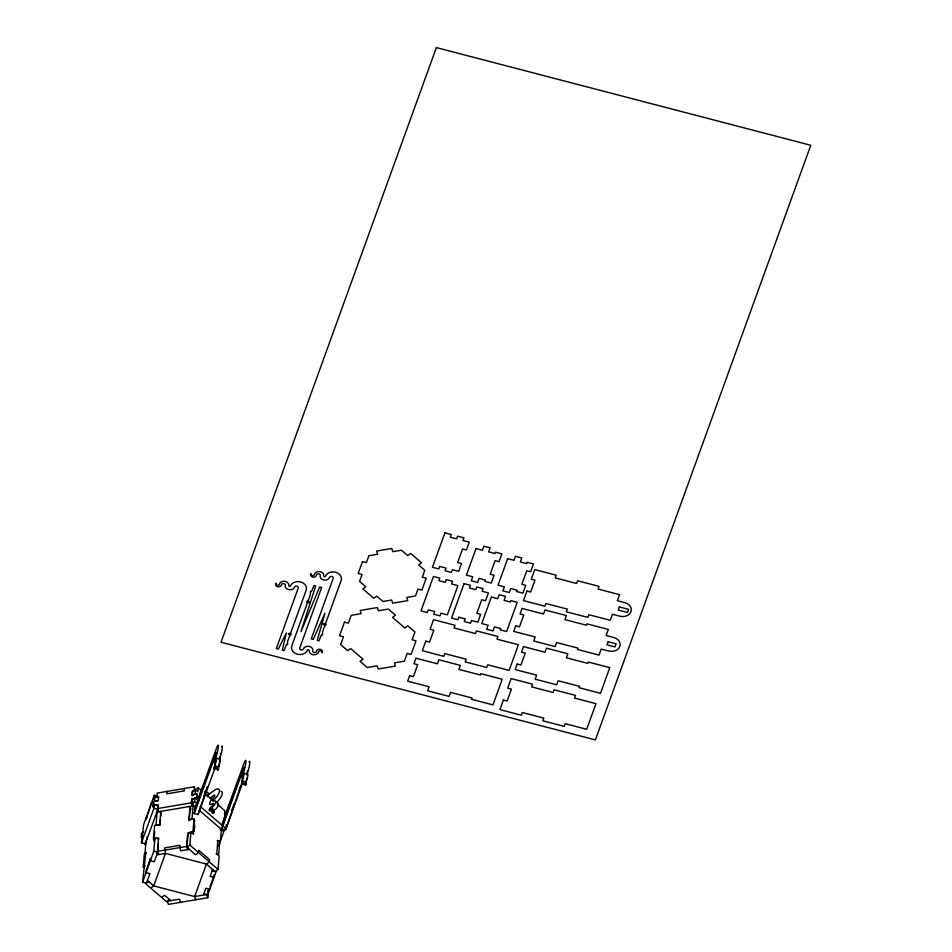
<?xml version="1.0" encoding="UTF-8"?>
<svg xmlns="http://www.w3.org/2000/svg" width="952" height="952" viewBox="0 0 952 952"><rect width="100%" height="100%" fill="white"/><g stroke="black" fill="none" stroke-linecap="round" stroke-linejoin="round"><path stroke-width="1.43" d="M153.605 803.143L153.272 807.082L154.236 804.404L158.139 805.416L157.806 809.355L145.347 843.781L141.443 842.77L143.681 824.48L154.26 795.253L158.163 796.277M146.513 816.649L146.31 819.077L151.427 803.083M145.347 843.781L145.561 841.151M158.817 838.843L154.926 837.819L153.808 851.159L157.699 852.183L154.236 861.738L150.345 860.715L150.535 858.395L146.227 870.295L146.025 872.627L149.928 873.638L146.465 883.194L142.574 882.171L145.787 852.813L144.811 855.491L145.93 842.151M146.905 839.474L147.155 836.51M153.427 807.617L153.105 801.548L158.222 800.68L158.556 796.741L156.854 797.026L157.187 793.087L194.339 786.792L195.327 789.981L198.242 787.804L201.3 790.434L194.529 809.854L204.097 784.4L194.327 812.33L194.22 813.567L198.123 814.579L214.676 768.859M154.26 795.253L153.926 799.204L154.902 796.515L158.805 797.538M141.443 842.77L153.915 808.343L154.236 804.404M154.902 796.515L154.569 800.453L157.175 801.132M154.117 841.044L153.462 838.914L154.581 825.574L159.698 824.706L160.817 811.366M154.7 831.62L153.95 840.509L154.926 837.819M194.339 786.792L194.018 790.731L192.304 791.017L191.983 794.956L197.088 794.087L196.766 798.038L191.65 798.895L192.625 802.096L192.292 806.035L158.544 811.747L157.568 808.557L157.901 804.618L152.784 805.487M156.925 852.54L156.735 854.86L165.47 853.385L206.417 864.071L215.104 871.568L218.032 869.39L219.15 856.05L216.711 853.944L217.829 840.604L220.269 842.71L221.388 829.37M158.437 854.575L157.461 851.385L158.579 838.046L153.462 838.914M157.83 850.695L158.448 843.293M159.948 825.503L160.436 819.577M160.686 816.614L161.066 812.163L157.163 811.152L156.045 824.48L158.639 825.158M167.135 791.398L166.933 793.825L184.188 790.898L184.39 788.47M187.889 846.661L187.639 849.624L186.663 846.435L187.782 833.095L192.899 832.226L194.018 818.887L188.901 819.755L190.019 806.415L190.995 809.605M195.695 898.866L195.624 899.771L194.636 896.582L206.417 864.071L209.345 861.893L209.535 859.561L198.706 850.231L198.516 852.552L195.588 854.729L186.901 847.232L188.02 833.892L190.947 831.715L193.387 833.821L194.505 820.481L192.066 818.387L193.185 805.047L190.269 807.213L189.15 820.553M192.292 806.035L191.316 802.845L191.65 798.895M196.183 807.629L191.709 803.762L192.042 799.823L194.958 797.657L197.254 799.632L197.588 795.682L195.148 793.587L195.469 789.636L197.909 791.743L198.242 787.804M192.958 806.356L193.196 803.393M186.901 847.232L189.829 845.055L190.947 831.715M191.709 803.762L194.625 801.596L194.958 797.657M194.244 830.977L194.744 825.051M198.123 814.579L198.23 813.341M207.488 796.776L207.691 794.468M203.859 893.761L207.762 894.785L208.143 890.334M180.487 902.341L179.5 899.152L167.35 901.211L168.337 904.4L207.774 897.712L208.393 890.31M242.189 784.043L225.624 829.775L221.733 828.752L238.381 780.735L222.042 825.039L224.434 817.006L244.033 763.361A8.211 1.035 -75.4 0 1 245.89 762.005A8.211 1.035 -75.4 0 1 243.212 773.167L243.129 774.166A4.772 0.607 -75.4 0 1 243.938 774.464A4.772 0.607 -75.4 0 1 242.225 780.985L241.725 783.46L242.177 782.782L246.08 783.805L245.283 785.507L245.89 781.711M223.934 821.243L224.16 818.613M224.493 814.674L224.827 810.735L217.699 804.583M225.624 829.775L240.82 785.888M199.539 810.521L223.018 830.775L225.933 828.597L226.267 824.658M289.587 636.079L291.145 634.425L290.884 632.402L306.175 590.18A8.211 6.581 4.8 0 0 300.558 581.874A8.211 6.581 4.8 0 0 290.408 586.075L289.372 586.503L288.801 585.647A4.772 3.82 4.8 0 0 284.612 581.291A4.772 3.82 4.8 0 0 279.341 584.492A1.618 1.297 4.8 0 1 276.187 584.111L275.985 583.207L275.533 584.028A3.011 2.416 4.8 0 0 278.174 586.789A3.011 2.416 4.8 0 0 281.518 584.766A1.892 1.523 4.8 0 1 283.613 583.493A1.892 1.523 4.8 0 1 285.279 585.218A4.462 3.57 4.8 0 0 288.646 589.585A4.772 3.82 4.8 0 0 294.537 587.146A1.916 1.535 4.8 0 1 296.905 586.17A1.916 1.535 4.8 0 1 298.226 588.11L276.33 648.55L278.317 649.074L286.29 633.068L282.292 650.109L283.982 650.549L286.528 644.433L287.504 644.694L287.647 641.339L289.587 635.972M308.377 600.188L310.328 594.726L310.471 591.37L311.447 591.632L313.993 585.516L315.683 585.956L300.927 631.723L319.658 586.991L321.645 587.515L299.761 647.955A1.916 1.535 4.8 0 0 301.07 649.895A1.916 1.535 4.8 0 0 303.438 648.907A4.772 3.82 4.8 0 1 309.329 646.467A4.462 3.57 4.8 0 1 312.696 650.835A1.892 1.523 4.8 0 0 314.362 652.572A1.892 1.523 4.8 0 0 316.457 651.299A3.011 2.416 4.8 0 1 319.801 649.276A3.011 2.416 4.8 0 1 322.454 652.025L322.002 652.846L321.8 651.953A1.618 1.297 4.8 0 0 318.646 651.561A4.772 3.82 4.8 0 1 313.363 654.774A4.772 3.82 4.8 0 1 309.174 650.406L308.603 649.562L307.567 649.99A8.211 6.581 4.8 0 1 297.417 654.191A8.211 6.581 4.8 0 1 291.8 645.872L307.091 603.663L306.83 601.64L308.388 600.081M324.549 626.404L326.108 624.75L325.846 622.727L341.137 580.506A8.211 6.581 4.8 0 0 335.52 572.2A8.211 6.581 4.8 0 0 325.37 576.4L324.334 576.829L323.763 575.984A4.772 3.82 4.8 0 0 319.575 571.616A4.772 3.82 4.8 0 0 314.303 574.829A1.618 1.297 4.8 0 1 311.149 574.437L310.947 573.544L310.495 574.365A3.011 2.416 4.8 0 0 313.148 577.114A3.011 2.416 4.8 0 0 316.48 575.091A1.892 1.523 4.8 0 1 318.575 573.818A1.892 1.523 4.8 0 1 320.241 575.543A4.462 3.57 4.8 0 0 323.609 579.911A4.772 3.82 4.8 0 0 329.511 577.471A1.916 1.535 4.8 0 1 331.879 576.495A1.916 1.535 4.8 0 1 333.188 578.435L311.292 638.875L313.279 639.399L324.941 613.243L317.254 640.434L318.944 640.874L321.49 634.758L322.466 635.02L322.609 631.664L324.549 626.297M220.4 754.163L220.364 753.437M219.436 763.04L219.412 762.1M246.949 778.236L246.116 781.021M219.424 759.589L219.603 758.994A8.211 1.035 -75.4 0 0 222.102 749.307A8.211 1.035 -75.4 0 0 221.507 746.713M219.234 763.968L217.77 770.311L218.567 768.609L214.664 767.586L214.271 768.276L214.712 765.801A4.772 0.607 -75.4 0 0 216.425 759.268A4.772 0.607 -75.4 0 0 215.616 758.982L215.699 757.971A8.211 1.035 -75.4 0 0 218.389 746.808A8.211 1.035 -75.4 0 0 216.532 748.177L201.241 790.386M247.603 770.727L247.33 771.62A4.772 0.607 -75.4 0 0 246.984 772.655M219.412 760.243L219.519 759.993A4.772 0.607 -75.4 0 1 220.328 760.291A4.772 0.607 -75.4 0 1 218.615 766.812L218.115 769.287L218.567 768.609M247.032 775.19A4.772 0.607 -75.4 0 1 247.841 775.475A4.772 0.607 -75.4 0 1 246.128 782.008L245.628 784.472L246.08 783.805M194.22 813.567L216.52 752.425L215.925 755.412A4.772 0.607 -75.4 0 0 214.367 761.886L214.509 762.957L215.628 761.124L213.867 769.299L214.664 767.586M221.733 828.752L244.033 767.621L243.426 770.596A4.772 0.607 -75.4 0 0 241.879 777.082L242.022 778.153L243.093 776.225L241.38 784.496L242.177 782.782M247.056 774.369L247.115 774.19A8.211 1.035 -75.4 0 0 249.614 764.504A8.211 1.035 -75.4 0 0 249.019 761.909M198.718 811.949L207.5 786.816M142.574 882.171L153.808 851.159M218.424 846.387L223.994 831.025L220.09 830.013M203.383 895.106L205.87 888.228L209.773 889.251M212.665 869.462L210.178 876.328L214.081 877.351L214.271 875.019L209.964 886.919M207.762 894.785L216.08 871.818L212.177 870.794M231.562 810.83L234.109 803.904M239.214 790.065L240.749 785.912M203.966 796.134L207.488 786.757M207.012 795.729L213.962 790.553A8.211 3.308 -49.2 0 1 219.46 791.064A8.211 3.308 -49.2 0 1 213.141 800.358L213.058 801.358A4.772 1.916 -49.2 0 1 215.604 802.548A4.772 1.916 -49.2 0 1 211.451 807.82A1.618 0.654 -49.2 0 0 210.285 809.45A1.618 0.654 -49.2 0 0 210.916 809.973L212.796 811.592M215.652 803.083L215.961 802.786A8.211 3.308 -49.2 0 0 221.673 795.705A8.211 3.308 -49.2 0 0 220.84 791.314M210.13 798.05L213.557 795.503A1.916 0.773 -49.2 0 1 214.831 795.622A1.916 0.773 -49.2 0 1 213.355 797.788A4.772 1.916 -49.2 0 0 209.69 803.191A4.462 1.797 -49.2 0 0 212.463 803.762A1.892 0.762 -49.2 0 1 213.474 804.238A1.892 0.762 -49.2 0 1 211.82 806.332A3.011 1.214 -49.2 0 0 209.202 809.664A3.011 1.214 -49.2 0 0 210.809 810.414L211.63 809.724L214.438 812.163L213.629 812.841A3.011 1.214 -49.2 0 1 211.963 812.58M195.469 789.636L192.554 791.814L192.221 795.753L195.148 793.587M143.502 832L141.55 833.452L141.229 837.391L143.169 835.939M144.549 844.483L146.501 843.044M146.263 852.457L144.323 853.896L143.205 867.236L145.144 865.796M190.114 819.827L192.066 818.387M148.655 881.564L145.739 883.742L166.624 901.758L169.551 899.581M150.773 888.073L153.689 885.907L165.47 853.385L164.684 847.863L179.821 845.305L180.606 850.814L189.341 849.339M161.59 897.415L164.517 895.237L170.765 900.628M210.916 809.973L211.63 809.724M213.736 812.401L214.438 812.163M157.568 808.557L191.316 802.845M157.461 851.385L186.663 846.435M215.699 757.971L219.603 758.994M243.212 773.167L247.115 774.19M214.712 765.801L218.615 766.812M214.414 768.062L218.317 769.085M214.355 768.538L218.246 769.549M242.225 780.985L246.128 782.008M241.927 783.258L245.818 784.269M241.856 783.734L245.759 784.745M153.915 808.343L157.806 809.355M217.175 840.438L219.781 841.116L218.662 854.456L216.056 853.777M205.37 793.944L212.939 800.477M211.451 807.82L214.271 810.247A1.618 0.654 -49.2 0 0 213.189 811.616M210.809 810.414L213.629 812.841M194.625 801.596L196.862 803.524M200.218 806.415L225.933 828.597M189.829 845.055L218.032 869.39M147.441 880.517L153.689 885.907L194.636 896.582L206.786 894.523L207.774 897.712M197.088 794.087L197.742 796.217M196.766 798.038L197.409 800.156M194.018 818.887L194.672 821.017M192.899 832.226L193.553 834.357M153.105 801.548L153.76 803.667M219.472 757.459A4.772 0.607 -75.4 0 1 219.817 756.423M217.437 803.202A4.772 1.916 -49.2 0 1 218.091 805.88A4.772 1.916 -49.2 0 1 214.271 810.247M212.724 806.713A4.462 1.797 -49.2 0 1 212.51 806.261M204.763 791.636A8.901 3.951 53.4 0 1 209.25 793.837M200.301 793.456L200.765 791.957L200.301 793.456M227.814 808.653L228.278 807.153L227.814 808.653M288.408 633.711C289.467 636.483 290.979 631.878 288.408 633.711M307.901 601.914C308.972 604.687 310.483 600.081 307.901 601.914M323.371 624.036C324.43 626.809 325.941 622.203 323.371 624.036M436.385 47.6L221.007 642.231L595.405 739.906L810.771 145.275L436.385 47.6M362.474 561.585L358.166 573.485L362.069 574.496L359.582 581.375L365.83 586.765L362.902 588.943L373.731 598.272L376.647 596.107L382.906 601.497L391.641 600.01L392.617 603.199L407.753 600.641L406.778 597.451L415.512 595.964L417.999 589.098L421.903 590.109L426.21 578.209L422.319 577.198L424.806 570.319L418.559 564.929L421.474 562.751L410.657 553.421L407.73 555.587L401.482 550.197L392.748 551.684L391.76 548.495L376.623 551.053L377.611 554.242L368.864 555.73L366.377 562.596L362.474 561.585M344.469 622.168L339.555 635.722L343.458 636.745L340.614 644.575L347.742 650.716L350.657 648.55L362.998 659.189L360.07 661.354L367.198 667.507L377.147 665.817L378.134 669.006L395.377 666.079L394.402 662.889L404.35 661.2L407.194 653.369L411.085 654.393L416 640.827L412.097 639.815L414.941 631.985L407.813 625.833L404.897 628.011L392.557 617.372L395.485 615.194L388.356 609.054L378.408 610.744L377.42 607.554L360.177 610.47L361.153 613.659L351.205 615.349L348.361 623.179L344.469 622.168M444.917 532.858L432.458 567.285L438.789 568.939L439.705 566.416L446.036 568.07L445.072 570.748L451.403 572.402L452.378 569.724L458.709 571.378L461.553 563.548L457.65 562.525L462.565 548.971L466.468 549.982L469.3 542.152L462.958 540.498L463.933 537.82L457.591 536.166L456.627 538.844L450.284 537.19L451.26 534.512L444.917 532.858M433.469 576.484L421.01 610.91L427.341 612.564L428.317 609.875L434.647 611.529L433.684 614.218L440.014 615.873L440.99 613.183L447.333 614.837L457.912 585.623L451.569 583.969L452.545 581.279L446.202 579.625L445.238 582.315L438.896 580.66L439.812 578.138L433.469 576.484M409.657 675.634L407.646 681.168L429.102 686.761L427.638 690.783L449.094 696.388L450.546 692.366L472.002 697.959L471.514 699.303L492.957 704.896L502.251 679.252L480.796 673.647L480.32 674.992L458.864 669.399L460.328 665.377L438.872 659.784L437.42 663.806L415.964 658.201L413.965 663.734L417.702 664.71L413.394 676.61L409.657 675.634M425.794 641.148L422.331 650.692L443.775 656.297L444.751 653.607L466.206 659.212L465.23 661.89L486.674 667.483L487.65 664.805L509.106 670.398L518.388 644.754L496.944 639.161L497.908 636.471L476.464 630.878L475.488 633.556L454.044 627.963L455.008 625.286L433.565 619.681L430.102 629.236L433.85 630.212L429.53 642.124L425.794 641.148M476.012 548.566L466.397 575.115L472.739 576.769L471.276 580.791L477.618 582.445L479.07 578.423L485.413 580.077L484.925 581.41L491.268 583.064L494.1 575.234L490.197 574.223L495.111 560.657L499.015 561.668L501.847 553.838L495.516 552.196L495.028 553.528L488.685 551.874L490.149 547.852L483.806 546.198L482.355 550.22L476.012 548.566M464.052 583.647L451.581 618.074L457.924 619.728L458.828 617.205L465.171 618.859L464.195 621.537L470.538 623.191L471.502 620.514L477.844 622.168L480.677 614.337L476.785 613.314L481.688 599.76L485.591 600.771L488.424 592.941L482.093 591.287L483.069 588.61L476.726 586.956L475.75 589.633L469.419 587.979L470.383 585.302L464.052 583.647M491.375 597.047L481.76 623.584L488.102 625.238L486.639 629.26L492.981 630.914L494.433 626.892L500.776 628.546L500.288 629.891L506.619 631.545L517.21 602.318L510.867 600.664L510.379 602.009L504.048 600.355L505.5 596.333L499.169 594.679L497.706 598.701L491.375 597.047M507.654 558.657L498.039 585.194L504.382 586.848L502.918 590.871L509.26 592.525L510.712 588.503L517.055 590.157L516.567 591.501L522.91 593.155L525.742 585.325L521.839 584.302L526.753 570.748L530.657 571.759L533.489 563.929L527.158 562.275L526.67 563.62L520.327 561.966L521.791 557.943L515.448 556.289L513.997 560.312L507.654 558.657M526.944 591.049L523.481 600.605L544.925 606.198L545.901 603.52L567.344 609.113L566.38 611.803L587.824 617.396L588.8 614.706L610.244 620.311L612.433 614.266L620.026 616.241A8.901 7.128 4.8 0 0 631.021 611.696A8.901 7.128 4.8 0 0 624.94 602.687L617.348 600.7L619.538 594.667L598.082 589.062L599.058 586.384L577.614 580.791L576.638 583.469L555.183 577.876L556.158 575.187L534.715 569.593L531.252 579.149L534.988 580.125L530.68 592.025L526.944 591.049M515.746 625.845L513.735 631.378L535.191 636.971L533.727 640.993L555.183 646.587L556.634 642.564L578.09 648.157L577.602 649.502L599.046 655.095L601.236 649.062L608.828 651.037A8.901 7.128 4.8 0 0 619.823 646.479A8.901 7.128 4.8 0 0 613.742 637.471L606.15 635.496L608.34 629.451L586.884 623.857L586.408 625.202L564.952 619.597L566.416 615.575L544.96 609.982L543.509 614.004L522.053 608.411L520.054 613.945L523.79 614.921L519.483 626.821L515.746 625.845M503.382 700.053L499.919 709.609L521.375 715.202L522.339 712.524L543.794 718.117L542.818 720.795L564.274 726.4L565.238 723.71L586.694 729.315L595.988 703.659L574.532 698.066L575.508 695.388L554.052 689.783L553.088 692.473L531.632 686.88L532.608 684.191L511.153 678.597L507.69 688.153L511.438 689.129L507.13 701.029L503.382 700.053M517.186 664.032L515.187 669.565L536.642 675.158L535.179 679.192L556.634 684.786L558.086 680.763L579.542 686.356L579.054 687.701L600.498 693.294L609.792 667.649L588.336 662.045L587.86 663.389L566.404 657.796L567.868 653.774L546.412 648.181L544.96 652.203L523.505 646.598L521.506 652.132L525.242 653.108L520.934 665.008L517.186 664.032M619.359 606.948L618.229 610.053L627.487 612.469L628.606 609.363L619.359 606.948M608.161 641.743L607.031 644.837L614.992 646.92L616.111 643.826L608.161 641.743"/></g></svg>
